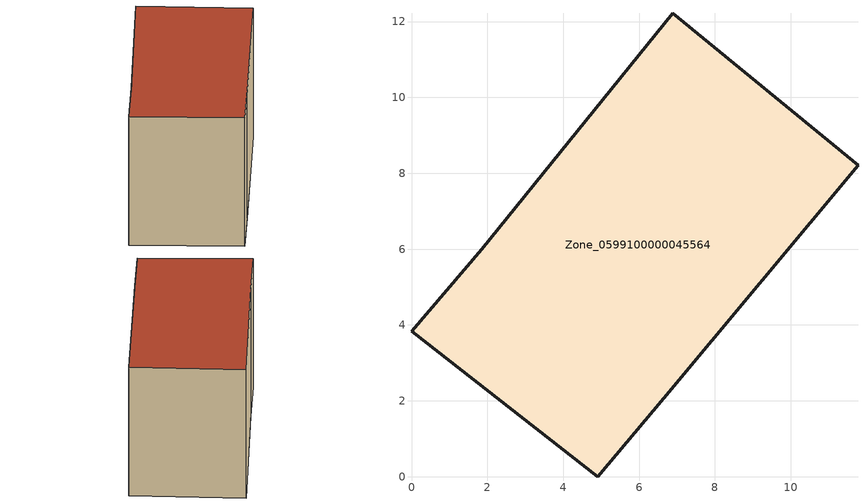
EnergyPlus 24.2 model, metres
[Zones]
Zone_0599100000045564
 floor ground (C_G): 6.65,2.06 4.91,0 0,3.83 1.85,6 6.88,12.22 11.77,8.21 z0
 wall outside (C_F): 1.85,6 0,3.83 4.91,0 6.65,2.06 11.77,8.21 6.88,12.22 1.85,6 z0:8.26
 roof outside (C_R): 4.91,0 6.65,2.06 11.77,8.21 6.88,12.22 1.85,6 0,3.83 z8.26
[BUILDING]
Pand.0599100000045564: North Axis=0; Terrain=City; Loads Convergence Tolerance Value=0.04; Temperature Convergence Tolerance Value=0.4; Solar Distribution=FullExterior; Maximum Number of Warmup Days=25; Minimum Number of Warmup Days=1
[Site:Location]
Rotterdam.The.Hague.AP_ZH_NLD Design_Conditions: Latitude=51.96; Longitude=4.45; Time Zone=1; Elevation=-4.5
[SITE:GROUNDTEMPERATURE:BUILDINGSURFACE]
18, 18, 18, 18, 18, 18, 18, 18, 18, 18, 18, 18
[MATERIAL] Thermal Absorptance=0.9; Solar Absorptance=0.7; Visible Absorptance=0.7
Name | Roughness | Thickness | Conductivity | Density | Specific Heat
G.TI.1946-1964 | MediumSmooth | 0.15 | 1 | 540 | 1210
F.TI.1946-1964 | Rough | 0.3 | 0.857143 | 1920 | 840
R.TI.1946-1964 | MediumRough | 0.2 | 0.277778 | 1500 | 1000
[CONSTRUCTION]
C_G: G.TI.1946-1964
C_F: F.TI.1946-1964
C_R: R.TI.1946-1964
[ZONE]
Zone_0599100000045564: Type=1; Multiplier=1; Ceiling Height=Autocalculate; Volume=Autocalculate; Floor Area=autocalculate; Part of Total Floor Area=Yes
[ZONEINFILTRATION:DESIGNFLOWRATE]
Infil_Zone_0599100000045564: Zone or ZoneList or Space or SpaceList=Zone_0599100000045564; Schedule=AlwaysOn; Design Flow Rate Calculation Method=Flow/Area; Flow Rate per Floor Area=0.003; Constant Term Coefficient=1; Temperature Term Coefficient=0; Velocity Term Coefficient=0; Velocity Squared Term Coefficient=0
[HVACTEMPLATE:ZONE:IDEALLOADSAIRSYSTEM]
Zone_0599100000045564: Maximum Heating Supply Air Temperature=50; Minimum Cooling Supply Air Temperature=13; Maximum Heating Supply Air Humidity Ratio=0.0156; Minimum Cooling Supply Air Humidity Ratio=0.0077; Heating Limit=NoLimit; Cooling Limit=NoLimit; Dehumidification Control Type=ConstantSensibleHeatRatio; Cooling Sensible Heat Ratio=0.7; Dehumidification Setpoint=60; Humidification Control Type=None; Humidification Setpoint=30; Outdoor Air Method=None; Outdoor Air Flow Rate per Person=0.00944; Outdoor Air Flow Rate per Zone Floor Area=0; Outdoor Air Flow Rate per Zone=0; Demand Controlled Ventilation Type=None; Outdoor Air Economizer Type=NoEconomizer; Heat Recovery Type=None; Sensible Heat Recovery Effectiveness=0.7; Latent Heat Recovery Effectiveness=0.65
[ZONECONTROL:THERMOSTAT]
ThermostatControl_Zone_0599100000045564: Zone or ZoneList=Zone_0599100000045564; Control Type Schedule=DualSetpointControlType; Control 1=Thermostat_Zone_0599100000045564; Temperature Difference Between Cutout And Setpoint=0
[THERMOSTATSETPOINT:DUALSETPOINT]
Thermostat_Zone_0599100000045564: Heating Setpoint Temperature Schedule=HeatingSetpoint_Zone_0599100000045564; Cooling Setpoint Temperature Schedule=CoolingSetpoint_Zone_0599100000045564
[SCHEDULE:COMPACT]
HeatingSetpoint_Zone_0599100000045564: Through: 12/31, For: AllDays, Until: 24:00, 21
CoolingSetpoint_Zone_0599100000045564: Through: 12/31, For: AllDays, Until: 24:00, 24
DualSetpointControlType: Through: 12/31, For: AllDays, Until: 24:00, 4
AlwaysOn: Through: 12/31, For: AllDays, Until: 24:00, 1
